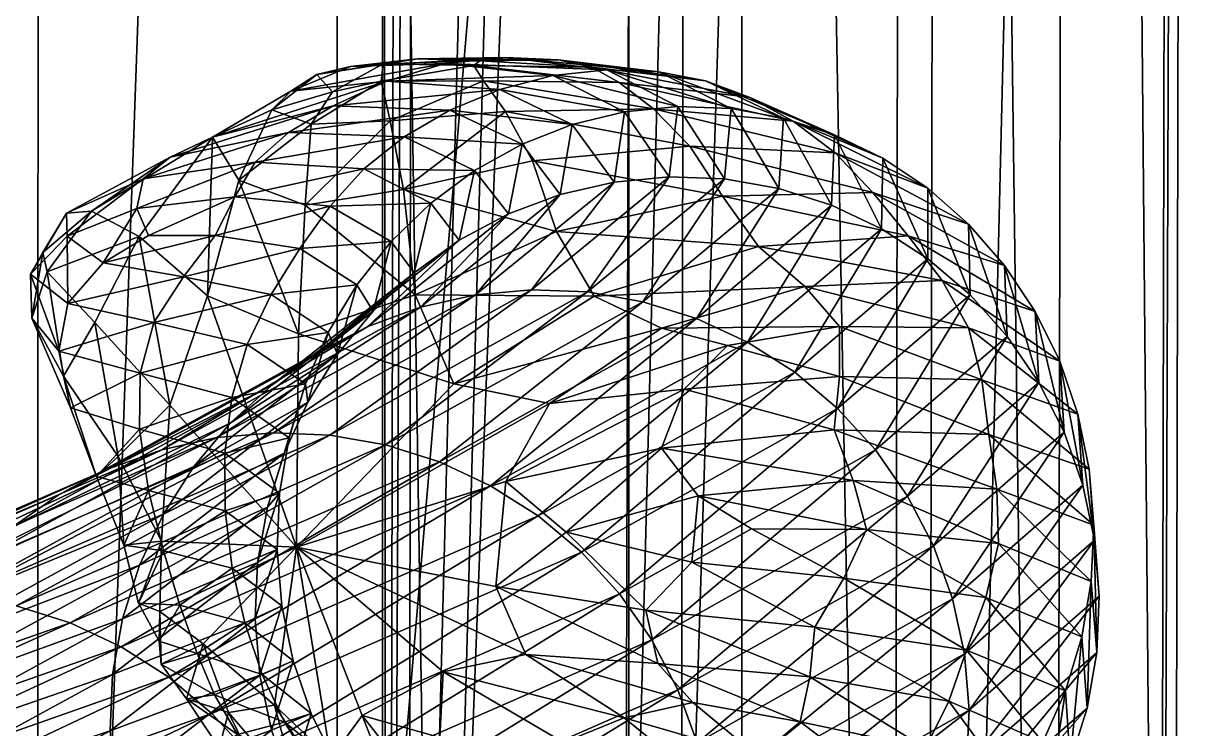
# Model space of a CAD drawing. Header units: centimetres. Extents: x -422 to 422, y -348 to 348.
# Drawn here: x 415.96 to 421.29, y -100.43 to -97.22 of the extents above; entities that cross this region are included whole.
import ezdxf

# ---------------------------------------------------------------- set-up
doc = ezdxf.new("R2010")
doc.units = ezdxf.units.CM
doc.layers.add('fabric', color=7, linetype='Continuous', true_color=0x911cb1)
doc.layers.add('Object013', color=7, linetype='Continuous', true_color=0x068706)

msp = doc.modelspace()

# ---------------------------------------------------------------- meshes
at = {"layer": 'fabric', "color": 194, "true_color": 0x551cb1}
mesh = msp.add_polyface(dxfattribs=at)
corners = [(408.2291, -114.501, 157.0599), (408.2298, -66.2774, 157.0737), (405.9646, -67.6898, 158.5276), (409.5306, -113.8461, 155.3566), (409.5315, -65.4603, 155.3601), (410.0929, -113.5158, 153.8558), (410.0935, -65.0482, 153.8505), (420.6471, -111.7029, 4.776), (420.7495, -63.7743, 4.7961), (420.0084, -62.9099, 39.0824), (419.9074, -111.0496, 39.0899), (419.023, -61.9453, 79.8065), (417.7541, -61.3258, 113.5289), (417.7058, -109.8611, 113.5755), (416.0188, -110.0528, 137.3052), (416.0289, -61.4442, 137.2616), (417.3851, -83.8524, -82.7659), (417.4339, -58.9392, -82.7425), (419.3135, -57.3987, -34.3139), (419.2291, -82.4979, -34.3326), (417.3841, -104.1785, -82.7844), (413.5133, -105.6923, -144.1804), (413.5144, -85.5624, -144.1589), (413.5277, -60.8838, -144.1324), (407.9494, -87.1236, -200.6855), (407.9506, -62.6593, -200.6627), (407.9484, -107.0741, -200.7041), (413.6773, -111.2861, 148.0463), (413.6751, -62.6935, 148.0169), (411.5391, -64.0862, 151.244), (410.1405, -113.3574, 153.0167), (410.1404, -64.8508, 153.0089), (410.1179, -113.2724, 152.6087), (410.1167, -64.7518, 152.6009), (411.541, -112.6322, 151.2583), (410.4681, -64.6346, 152.3923), (410.4696, -113.1625, 152.4008), (421.12, -111.9831, -13.1977), (421.2219, -64.144, -13.1672), (421.2855, -64.0932, -9.6127), (421.1831, -111.944, -9.6426), (417.6136, -109.5335, -14.959), (417.8259, -63.6456, -15.0251), (418.8017, -64.097, -15.3279), (417.5913, -88.8534, -15.1261), (417.7183, -58.5004, -15.1294), (418.7138, -82.0032, -16.685), (417.8376, -104.7214, -15.5031), (418.7131, -102.5438, -16.6975), (418.8112, -56.8353, -16.6676), (420.0622, -112.0307, -14.921), (420.1638, -64.2043, -14.8904), (418.6726, -111.4323, -15.3342)]
mesh.append_faces([[corners[k] for k in face] for face in [(0, 1, 2), (3, 4, 1), (5, 6, 4), (7, 8, 9), (10, 9, 11), (11, 12, 13), (14, 13, 12), (12, 15, 14), (16, 17, 18), (18, 19, 16), (20, 16, 19), (21, 22, 16), (17, 16, 22), (22, 23, 17), (24, 25, 23), (23, 22, 24), (26, 24, 22), (27, 28, 29), (14, 15, 28), (30, 31, 6), (32, 33, 31), (34, 29, 35), (36, 35, 33), (37, 38, 39), (40, 39, 8), (41, 42, 43), (41, 44, 45), (45, 42, 41), (46, 44, 47), (19, 46, 48), (46, 19, 18), (18, 49, 46), (44, 46, 49), (49, 45, 44), (50, 51, 38), (52, 43, 51)]], dxfattribs={"vtx2": -1, "color": 194})
mesh = msp.add_polyface(dxfattribs=at)
corners = [(401.0585, -69.88, 160.032), (401.0573, -117.388, 160.0057), (405.9636, -115.6329, 158.5064), (405.9646, -67.6898, 158.5276), (408.2291, -114.501, 157.0599), (408.2298, -66.2774, 157.0737), (409.5306, -113.8461, 155.3566), (409.5315, -65.4603, 155.3601), (410.0929, -113.5158, 153.8558), (420.0084, -62.9099, 39.0824), (419.9074, -111.0496, 39.0899), (420.6471, -111.7029, 4.776), (419.023, -61.9453, 79.8065), (418.9362, -110.3227, 79.8421), (417.7058, -109.8611, 113.5755), (419.2291, -82.4979, -34.3326), (419.2283, -102.98, -34.3467), (417.3841, -104.1785, -82.7844), (417.3851, -83.8524, -82.7659), (413.5133, -105.6923, -144.1804), (413.5144, -85.5624, -144.1589), (407.9484, -107.0741, -200.7041), (407.9494, -87.1236, -200.6855), (402.2099, -108.1384, -244.8377), (402.2107, -88.3265, -244.8233), (411.5391, -64.0862, 151.244), (411.541, -112.6322, 151.2583), (413.6773, -111.2861, 148.0463), (413.6751, -62.6935, 148.0169), (416.0188, -110.0528, 137.3052), (410.0935, -65.0482, 153.8505), (410.1405, -113.3574, 153.0167), (410.1404, -64.8508, 153.0089), (410.1179, -113.2724, 152.6087), (410.4681, -64.6346, 152.3923), (410.4696, -113.1625, 152.4008), (410.1167, -64.7518, 152.6009), (421.2855, -64.0932, -9.6127), (421.1831, -111.944, -9.6426), (421.12, -111.9831, -13.1977), (420.7495, -63.7743, 4.7961), (418.7131, -102.5438, -16.6975), (418.7122, -129.4959, -16.714), (419.2274, -129.8554, -34.3651), (417.8376, -104.7214, -15.5031), (417.5901, -124.484, -15.1478), (418.8017, -64.097, -15.3279), (418.6726, -111.4323, -15.3342), (417.6136, -109.5335, -14.959), (417.5913, -88.8534, -15.1261), (397.8186, -88.9617, -269.05), (417.3829, -130.8493, -82.8087), (407.947, -133.2518, -200.7285), (413.5117, -132.1055, -144.2086), (418.7138, -82.0032, -16.685), (421.2219, -64.144, -13.1672), (420.0622, -112.0307, -14.921), (420.1638, -64.2043, -14.8904)]
mesh.append_faces([[corners[k] for k in face] for face in [(0, 1, 2), (3, 2, 4), (5, 4, 6), (7, 6, 8), (9, 10, 11), (12, 13, 10), (14, 13, 12), (15, 16, 17), (18, 17, 19), (20, 19, 21), (22, 21, 23), (23, 24, 22), (25, 26, 27), (28, 27, 29), (30, 8, 31), (32, 31, 33), (34, 35, 26), (36, 33, 35), (37, 38, 39), (40, 11, 38), (41, 42, 43), (43, 16, 41), (42, 41, 44), (44, 45, 42), (46, 47, 48), (49, 48, 45), (45, 44, 49), (50, 24, 23), (19, 17, 51), (17, 16, 43), (23, 21, 52), (21, 19, 53), (44, 41, 54), (41, 16, 15), (55, 39, 56), (57, 56, 47)]], dxfattribs={"vtx2": -1, "color": 194})
at = {"layer": 'Object013', "color": 194, "true_color": 0x551cb1}
mesh = msp.add_polyface(dxfattribs=at)
corners = [(418.0107, -97.889, -25.9455), (417.8111, -98.0379, -26.0214), (417.5062, -97.8811, -19.2861), (417.69, -97.7352, -19.1767), (417.1632, -97.7153, -16.3595), (417.3661, -97.5944, -16.2043), (417.8982, -97.6145, -19.0665), (417.0105, -97.8516, -16.5362), (416.9185, -98.0098, -16.709), (417.3519, -98.0518, -19.3874), (418.1532, -97.3739, -16.0109), (417.8764, -97.4017, -16.0328), (417.4447, -97.4147, -15.3011), (417.7502, -97.3801, -15.3577), (417.6089, -97.4825, -16.0964), (416.816, -97.737, -15.3492), (417.1733, -97.5274, -15.32), (418.1258, -97.5195, -18.9632), (417.5938, -97.4024, -14.9004), (418.0074, -97.4101, -15.1959), (418.0341, -97.3894, -15.4815), (417.2912, -97.4513, -14.797), (417.3628, -97.5302, -14.6094), (417.5855, -97.4826, -14.6186), (418.0506, -97.4801, -14.9425), (417.6264, -97.6627, -14.4923), (417.2666, -97.6785, -14.4989), (417.2387, -98.0472, -14.4884), (417.6873, -97.9761, -14.4447), (418.1513, -97.6207, -14.8009), (416.9367, -97.9339, -14.7911), (417.0874, -97.6131, -14.7812)]
mesh.append_faces([[corners[k] for k in face] for face in [(0, 1, 2), (2, 3, 0), (4, 5, 6), (6, 3, 4), (7, 4, 3), (3, 2, 7), (8, 7, 2), (2, 9, 8), (9, 2, 1), (10, 11, 12), (12, 13, 10), (14, 5, 15), (15, 16, 14), (11, 14, 16), (16, 12, 11), (5, 14, 17), (17, 6, 5), (18, 19, 20), (20, 13, 18), (21, 18, 13), (13, 12, 21), (18, 21, 22), (22, 23, 18), (19, 18, 23), (24, 23, 25), (26, 25, 23), (23, 22, 26), (25, 26, 27), (27, 28, 25), (29, 25, 28), (30, 27, 26), (31, 26, 22), (22, 21, 31), (16, 31, 21), (21, 12, 16)]], dxfattribs={"vtx2": -1, "color": 194})
mesh = msp.add_polyface(dxfattribs=at)
corners = [(418.6466, -97.9418, -38.3286), (418.8973, -97.918, -38.2534), (418.2696, -98.4322, -58.6201), (418.0107, -97.889, -25.9455), (418.2267, -97.7686, -25.8624), (418.1642, -98.0868, -38.4708), (417.9409, -98.2067, -38.5353), (417.8111, -98.0379, -26.0214), (417.69, -97.7352, -19.1767), (417.8982, -97.6145, -19.0665), (418.2741, -97.845, -14.7182), (418.3836, -98.1668, -14.6416), (419.1389, -98.0054, -15.2771), (418.8259, -97.6075, -15.4644), (418.669, -97.4886, -15.596), (418.0506, -97.4801, -14.9425), (418.1513, -97.6207, -14.8009), (418.9906, -97.7786, -15.3668), (418.5439, -97.4184, -15.7878), (418.3918, -97.3844, -15.9545), (418.0341, -97.3894, -15.4815), (418.0074, -97.4101, -15.1959), (418.3661, -97.4562, -18.8673), (418.6121, -97.4308, -18.7796), (418.9358, -97.5982, -25.5835), (418.1532, -97.3739, -16.0109), (418.8489, -97.44, -18.6824), (417.8764, -97.4017, -16.0328), (417.7502, -97.3801, -15.3577), (417.6089, -97.4825, -16.0964), (418.1258, -97.5195, -18.9632), (418.4556, -97.6795, -25.7732), (418.6933, -97.6225, -25.6797), (418.4008, -97.9983, -38.4015), (417.6873, -97.9761, -14.4447), (417.5855, -97.4826, -14.6186), (417.6264, -97.6627, -14.4923)]
mesh.append_faces([[corners[k] for k in face] for face in [(0, 1, 2), (3, 4, 5), (5, 6, 3), (7, 3, 6), (4, 3, 8), (8, 9, 4), (10, 11, 12), (13, 14, 15), (15, 16, 13), (16, 10, 17), (18, 19, 20), (20, 21, 18), (14, 18, 21), (21, 15, 14), (22, 23, 24), (25, 19, 26), (26, 23, 25), (27, 25, 23), (23, 22, 27), (19, 25, 28), (28, 20, 19), (29, 27, 22), (22, 30, 29), (31, 4, 9), (9, 30, 31), (32, 31, 30), (30, 22, 32), (31, 32, 0), (0, 33, 31), (4, 31, 33), (33, 5, 4), (11, 10, 34), (35, 15, 21), (36, 16, 15), (34, 10, 16)]], dxfattribs={"vtx2": -1, "color": 194})
mesh = msp.add_polyface(dxfattribs=at)
corners = [(419.2528, -98.6715, -58.4097), (419.021, -98.5637, -58.4606), (419.6357, -98.0478, -38.027), (418.7771, -98.4868, -58.5132), (418.5252, -98.4424, -58.5667), (419.1486, -97.9277, -38.1773), (419.3961, -97.9715, -38.1013), (418.8973, -97.918, -38.2534), (419.5149, -98.4184, -15.2207), (419.3031, -98.2359, -15.2202), (418.5545, -98.4623, -14.6052), (418.8617, -98.6082, -14.643), (419.672, -98.5999, -15.2105), (419.1389, -98.0054, -15.2771), (418.9906, -97.7786, -15.3668), (418.2741, -97.845, -14.7182), (418.3836, -98.1668, -14.6416), (419.8248, -97.9888, -18.1342), (418.8259, -97.6075, -15.4644), (419.6523, -97.8093, -18.223), (419.4617, -97.6646, -18.3199), (418.669, -97.4886, -15.596), (419.2618, -97.5549, -18.4299), (418.1513, -97.6207, -14.8009), (418.5439, -97.4184, -15.7878), (419.0615, -97.4808, -18.5583), (418.3918, -97.3844, -15.9545), (418.8489, -97.44, -18.6824), (419.4182, -97.6506, -25.3896), (419.1789, -97.6074, -25.4863), (419.65, -97.7265, -25.2952), (418.9358, -97.5982, -25.5835), (418.6933, -97.6225, -25.6797), (418.6466, -97.9418, -38.3286), (418.3661, -97.4562, -18.8673), (418.6121, -97.4308, -18.7796)]
mesh.append_faces([[corners[k] for k in face] for face in [(0, 1, 2), (3, 4, 5), (5, 6, 3), (1, 3, 6), (6, 2, 1), (7, 5, 4), (8, 9, 10), (10, 11, 8), (12, 8, 11), (13, 14, 15), (9, 13, 16), (16, 10, 9), (14, 13, 17), (18, 14, 19), (19, 20, 18), (21, 18, 20), (20, 22, 21), (14, 18, 23), (24, 21, 22), (22, 25, 24), (26, 24, 25), (25, 27, 26), (28, 29, 27), (27, 25, 28), (30, 28, 25), (25, 22, 30), (29, 28, 6), (6, 5, 29), (31, 29, 5), (5, 7, 31), (32, 31, 7), (7, 33, 32), (31, 32, 34), (29, 31, 35), (35, 27, 29)]], dxfattribs={"vtx2": -1, "color": 194})
mesh = msp.add_polyface(dxfattribs=at)
corners = [(417.1632, -97.7153, -16.3595), (417.0105, -97.8516, -16.5362), (416.5, -97.9266, -15.923), (416.6236, -97.8284, -15.6926), (417.3661, -97.5944, -16.2043), (416.816, -97.737, -15.3492), (416.9185, -98.0098, -16.709), (416.8294, -98.1854, -16.8252), (416.5248, -98.1847, -16.3971), (416.4723, -98.0629, -16.1652), (417.3519, -98.0518, -19.3874), (416.6852, -98.3739, -16.8324), (417.2151, -98.2441, -19.4663), (417.0835, -98.4546, -19.5086), (416.3186, -98.3101, -16.2552), (416.1549, -98.1879, -15.8674), (416.1572, -98.4957, -16.1526), (415.9882, -98.3618, -15.7173), (416.1512, -98.0837, -15.5978), (416.0439, -98.2627, -15.5395), (416.2648, -98.0739, -15.3748), (416.483, -98.1893, -15.1225), (416.0628, -98.3516, -15.3635), (416.2804, -98.5818, -15.1725), (416.7933, -98.4604, -14.7645), (416.9367, -97.9339, -14.7911), (417.208, -98.6339, -14.4678), (417.0874, -97.6131, -14.7812), (417.1733, -97.5274, -15.32), (417.2666, -97.6785, -14.4989)]
mesh.append_faces([[corners[k] for k in face] for face in [(0, 1, 2), (2, 3, 0), (4, 0, 3), (3, 5, 4), (6, 7, 8), (8, 9, 6), (1, 6, 9), (9, 2, 1), (7, 6, 10), (11, 7, 12), (12, 13, 11), (7, 11, 14), (14, 8, 7), (15, 14, 16), (16, 17, 15), (18, 15, 17), (17, 19, 18), (15, 18, 2), (2, 9, 15), (14, 15, 9), (9, 8, 14), (20, 21, 5), (5, 3, 20), (18, 20, 3), (3, 2, 18), (20, 18, 19), (19, 22, 20), (21, 20, 22), (22, 23, 21), (24, 25, 5), (5, 21, 24), (25, 24, 26), (27, 28, 5), (5, 25, 27), (29, 27, 25)]], dxfattribs={"vtx2": -1, "color": 194})
mesh = msp.add_polyface(dxfattribs=at)
corners = [(420.0755, -98.2918, -37.8879), (420.2673, -98.4562, -37.8257), (419.6638, -98.9736, -58.3166), (419.6357, -98.0478, -38.027), (419.8634, -98.1552, -37.9554), (419.2528, -98.6715, -58.4097), (419.4685, -98.8087, -58.3614), (420.4246, -98.3219, -24.9709), (420.5638, -98.5312, -24.91), (420.5804, -98.8545, -37.721), (420.4366, -98.645, -37.7698), (419.9852, -98.1875, -18.0606), (420.1396, -98.39, -18.0093), (420.6758, -98.7579, -24.8596), (420.2606, -98.6053, -17.9642), (419.5149, -98.4184, -15.2207), (419.672, -98.5999, -15.2105), (419.3031, -98.2359, -15.2202), (419.1389, -98.0054, -15.2771), (419.8248, -97.9888, -18.1342), (419.6523, -97.8093, -18.223), (418.9906, -97.7786, -15.3668), (420.2608, -98.1335, -25.041), (420.0752, -97.9695, -25.1192), (419.8703, -97.8333, -25.2045), (419.65, -97.7265, -25.2952), (419.2618, -97.5549, -18.4299), (419.4617, -97.6646, -18.3199), (419.4182, -97.6506, -25.3896), (419.3961, -97.9715, -38.1013)]
mesh.append_faces([[corners[k] for k in face] for face in [(0, 1, 2), (3, 4, 5), (6, 5, 4), (4, 0, 6), (7, 8, 9), (9, 10, 7), (8, 7, 11), (11, 12, 8), (13, 8, 12), (12, 14, 13), (15, 16, 14), (14, 12, 15), (17, 15, 12), (12, 11, 17), (18, 17, 11), (11, 19, 18), (19, 20, 21), (22, 23, 20), (20, 19, 22), (7, 22, 19), (19, 11, 7), (22, 7, 10), (10, 1, 22), (23, 22, 1), (1, 0, 23), (24, 23, 0), (0, 4, 24), (25, 24, 4), (4, 3, 25), (24, 25, 26), (26, 27, 24), (23, 24, 27), (27, 20, 23), (28, 25, 3), (3, 29, 28)]], dxfattribs={"vtx2": -1, "color": 194})
mesh = msp.add_polyface(dxfattribs=at)
corners = [(417.2962, -98.7187, -58.8153), (417.0862, -98.8667, -58.8553), (417.7345, -98.3552, -38.5939), (417.9409, -98.2067, -38.5353), (417.5234, -98.5993, -58.7711), (418.1642, -98.0868, -38.4708), (417.5483, -98.5294, -38.6458), (418.5252, -98.4424, -58.5667), (418.7771, -98.4868, -58.5132), (417.6047, -99.1395, -84.3936), (418.2696, -98.4322, -58.6201), (417.3511, -99.0946, -84.4245), (418.0145, -98.4554, -58.6726), (417.0939, -99.0837, -84.4551), (418.6466, -97.9418, -38.3286), (418.8973, -97.918, -38.2534), (417.7643, -98.5113, -58.7232), (418.4008, -97.9983, -38.4015), (417.8111, -98.0379, -26.0214), (417.3519, -98.0518, -19.3874), (417.2151, -98.2441, -19.4663), (416.8294, -98.1854, -16.8252), (417.631, -98.2125, -26.0889), (417.4738, -98.41, -26.1467), (417.3859, -98.7267, -38.69), (417.3429, -98.6277, -26.1935), (416.9743, -98.6817, -19.5308), (417.0835, -98.4546, -19.5086), (417.208, -98.6339, -14.4678), (417.2387, -98.0472, -14.4884), (416.9367, -97.9339, -14.7911), (417.739, -98.4561, -14.3993), (417.6873, -97.9761, -14.4447), (417.9158, -98.8614, -14.371), (418.5545, -98.4623, -14.6052), (418.3836, -98.1668, -14.6416), (418.8617, -98.6082, -14.643)]
mesh.append_faces([[corners[k] for k in face] for face in [(0, 1, 2), (2, 3, 0), (4, 0, 3), (3, 5, 4), (6, 2, 1), (7, 8, 9), (10, 7, 11), (12, 10, 13), (10, 12, 14), (7, 10, 15), (16, 4, 5), (5, 17, 16), (12, 16, 17), (17, 14, 12), (3, 2, 18), (19, 20, 21), (22, 23, 20), (20, 19, 22), (18, 22, 19), (22, 18, 2), (2, 6, 22), (23, 22, 6), (6, 24, 23), (25, 23, 24), (26, 27, 25), (23, 25, 27), (27, 20, 23), (28, 29, 30), (31, 32, 29), (29, 28, 31), (33, 31, 28), (31, 33, 34), (34, 35, 31), (32, 31, 35), (36, 34, 33)]], dxfattribs={"vtx2": -1, "color": 194})
mesh = msp.add_polyface(dxfattribs=at)
corners = [(417.2962, -98.7187, -58.8153), (417.5234, -98.5993, -58.7711), (416.3428, -99.2492, -84.5392), (417.0862, -98.8667, -58.8553), (416.1142, -99.3681, -84.5631), (416.8966, -99.0406, -58.8903), (416.7313, -99.2374, -58.9197), (417.3859, -98.7267, -38.69), (416.8369, -99.1063, -84.4847), (416.5852, -99.1618, -84.5129), (417.7643, -98.5113, -58.7232), (416.5498, -98.581, -16.7979), (416.6852, -98.3739, -16.8324), (417.0835, -98.4546, -19.5086), (416.9743, -98.6817, -19.5308), (416.1572, -98.4957, -16.1526), (416.3186, -98.3101, -16.2552), (416.4875, -98.8126, -16.7894), (416.4842, -99.068, -16.779), (416.169, -98.971, -16.0526), (416.1164, -98.7122, -16.1019), (416.9049, -98.9237, -19.5493), (416.8724, -99.1774, -19.5566), (417.1656, -99.1067, -26.2522), (417.2396, -98.8613, -26.2288), (415.994, -98.5615, -15.6163), (416.1384, -98.8256, -15.4998), (416.0628, -98.3516, -15.3635), (416.2804, -98.5818, -15.1725), (416.0439, -98.2627, -15.5395), (415.9882, -98.3618, -15.7173), (416.3869, -99.1928, -15.3035), (416.6218, -98.9582, -14.8768), (416.2884, -99.2828, -15.9542), (416.7933, -98.4604, -14.7645), (416.483, -98.1893, -15.1225), (417.1992, -99.6048, -14.4386), (417.208, -98.6339, -14.4678)]
mesh.append_faces([[corners[k] for k in face] for face in [(0, 1, 2), (3, 0, 4), (5, 6, 7), (8, 9, 10), (9, 2, 1), (11, 12, 13), (13, 14, 11), (12, 11, 15), (15, 16, 12), (17, 18, 19), (19, 20, 17), (11, 17, 20), (20, 15, 11), (17, 11, 14), (14, 21, 17), (18, 17, 21), (21, 22, 18), (22, 21, 23), (21, 14, 24), (25, 20, 19), (19, 26, 25), (27, 25, 26), (26, 28, 27), (25, 27, 29), (29, 30, 25), (20, 25, 30), (30, 15, 20), (31, 32, 28), (28, 26, 31), (33, 31, 26), (26, 19, 33), (32, 34, 35), (35, 28, 32), (34, 32, 36), (36, 37, 34)]], dxfattribs={"vtx2": -1, "color": 194})
mesh = msp.add_polyface(dxfattribs=at)
corners = [(419.9825, -99.3726, -58.2403), (420.1003, -99.5999, -58.21), (418.9366, -100.2556, -84.2089), (419.836, -99.1626, -58.276), (418.8179, -100.028, -84.2286), (418.6706, -99.8177, -84.2512), (419.6638, -98.9736, -58.3166), (419.4685, -98.8087, -58.3614), (420.0755, -98.2918, -37.8879), (420.2673, -98.4562, -37.8257), (418.4973, -99.6282, -84.2763), (418.3006, -99.4629, -84.3036), (419.2528, -98.6715, -58.4097), (419.021, -98.5637, -58.4606), (418.0835, -99.3253, -84.3326), (419.6916, -99.7472, -15.0878), (419.7953, -99.5245, -15.1184), (419.271, -99.5217, -14.6895), (418.9995, -99.6743, -14.5309), (419.56, -99.9706, -15.0723), (420.3387, -99.8345, -17.8756), (419.6488, -99.0706, -15.0448), (419.7355, -99.301, -15.074), (420.3892, -99.3407, -17.8633), (418.8612, -99.1536, -14.4734), (419.0284, -99.3715, -14.5204), (419.6722, -98.8271, -15.1211), (419.672, -98.5999, -15.2105), (419.162, -98.6864, -14.7758), (418.9653, -98.8853, -14.5712), (420.3523, -99.0913, -17.8679), (420.3205, -98.8426, -17.9093), (418.8617, -98.6082, -14.643), (418.3522, -98.9506, -14.3747), (418.1521, -99.3068, -14.3022), (418.4271, -99.5377, -14.3117), (418.7905, -99.8924, -14.4989)]
mesh.append_faces([[corners[k] for k in face] for face in [(0, 1, 2), (3, 0, 4), (4, 5, 3), (6, 7, 8), (3, 6, 9), (6, 3, 5), (5, 10, 6), (7, 6, 10), (10, 11, 7), (12, 7, 11), (13, 12, 14), (15, 16, 17), (17, 18, 15), (19, 15, 18), (16, 15, 20), (21, 22, 23), (22, 21, 24), (24, 25, 22), (16, 22, 25), (25, 17, 16), (26, 27, 28), (28, 29, 26), (21, 26, 29), (29, 24, 21), (26, 21, 30), (27, 26, 31), (32, 28, 27), (33, 29, 28), (28, 32, 33), (34, 24, 29), (35, 25, 24), (36, 18, 35), (25, 35, 18), (18, 17, 25)]], dxfattribs={"vtx2": -1, "color": 194})
mesh = msp.add_polyface(dxfattribs=at)
corners = [(417.3859, -98.7267, -38.69), (417.5483, -98.5294, -38.6458), (416.8966, -99.0406, -58.8903), (417.0862, -98.8667, -58.8553), (417.2505, -98.944, -38.7254), (416.7313, -99.2374, -58.9197), (418.3006, -99.4629, -84.3036), (418.4973, -99.6282, -84.2763), (416.8142, -100.3631, -113.4678), (417.8502, -99.2169, -84.3628), (418.0835, -99.3253, -84.3326), (416.4008, -100.0593, -113.4896), (416.6176, -100.1974, -113.4787), (419.2528, -98.6715, -58.4097), (419.021, -98.5637, -58.4606), (418.7771, -98.4868, -58.5132), (417.6047, -99.1395, -84.3936), (417.3511, -99.0946, -84.4245), (418.5252, -98.4424, -58.5667), (416.1676, -99.9505, -113.5003), (417.0939, -99.0837, -84.4551), (418.2696, -98.4322, -58.6201), (416.8369, -99.1063, -84.4847), (418.0145, -98.4554, -58.6726), (417.7643, -98.5113, -58.7232), (417.5234, -98.5993, -58.7711), (416.5852, -99.1618, -84.5129), (417.3429, -98.6277, -26.1935), (417.2396, -98.8613, -26.2288), (417.1436, -99.1774, -38.7518), (416.9743, -98.6817, -19.5308), (417.1656, -99.1067, -26.2522), (416.9049, -98.9237, -19.5493), (417.067, -99.4226, -38.7688), (417.1223, -99.3598, -26.2631), (417.208, -98.6339, -14.4678), (417.1992, -99.6048, -14.4386), (417.9158, -98.8614, -14.371), (418.3522, -98.9506, -14.3747), (418.8617, -98.6082, -14.643), (418.1521, -99.3068, -14.3022), (418.9653, -98.8853, -14.5712), (418.8612, -99.1536, -14.4734), (418.4271, -99.5377, -14.3117), (418.1071, -99.7841, -14.3196), (418.7905, -99.8924, -14.4989), (418.244, -100.0947, -14.4158)]
mesh.append_faces([[corners[k] for k in face] for face in [(0, 1, 2), (3, 2, 1), (4, 0, 5), (6, 7, 8), (9, 10, 11), (10, 6, 12), (6, 10, 13), (10, 9, 14), (15, 14, 9), (9, 16, 15), (16, 17, 18), (16, 9, 19), (17, 20, 21), (20, 22, 23), (24, 23, 22), (25, 24, 26), (0, 4, 27), (28, 27, 4), (4, 29, 28), (27, 28, 30), (28, 31, 32), (31, 28, 29), (29, 33, 31), (34, 31, 33), (35, 36, 37), (37, 38, 39), (38, 37, 36), (36, 40, 38), (41, 38, 40), (42, 40, 43), (44, 43, 40), (40, 36, 44), (43, 44, 45), (46, 44, 36)]], dxfattribs={"vtx2": -1, "color": 194})
mesh = msp.add_polyface(dxfattribs=at)
corners = [(420.1869, -99.841, -58.186), (420.1003, -99.5999, -58.21), (420.6964, -99.0816, -37.6803), (420.7812, -99.3226, -37.6485), (420.2412, -100.0918, -58.1683), (420.8347, -99.5731, -37.626), (419.9825, -99.3726, -58.2403), (419.836, -99.1626, -58.276), (420.4366, -98.645, -37.7698), (420.5804, -98.8545, -37.721), (420.2673, -98.4562, -37.8257), (420.3387, -99.8345, -17.8756), (420.3961, -99.589, -17.8733), (419.7953, -99.5245, -15.1184), (420.7762, -100.0146, -24.7878), (420.8195, -99.7615, -24.7769), (420.8305, -99.505, -24.779), (420.8448, -100.0854, -37.61), (420.8561, -99.8289, -37.6131), (420.8097, -99.2493, -24.7937), (420.3523, -99.0913, -17.8679), (420.3892, -99.3407, -17.8633), (419.7355, -99.301, -15.074), (419.6488, -99.0706, -15.0448), (420.3205, -98.8426, -17.9093), (419.6722, -98.8271, -15.1211), (420.2606, -98.6053, -17.9642), (419.672, -98.5999, -15.2105), (420.758, -98.9988, -24.8207), (420.6758, -98.7579, -24.8596), (420.5638, -98.5312, -24.91)]
mesh.append_faces([[corners[k] for k in face] for face in [(0, 1, 2), (2, 3, 0), (4, 0, 3), (3, 5, 4), (6, 7, 8), (8, 9, 6), (1, 6, 9), (9, 2, 1), (10, 8, 7), (11, 12, 13), (14, 15, 12), (12, 11, 14), (16, 15, 17), (17, 18, 16), (19, 16, 18), (18, 5, 19), (16, 19, 20), (20, 21, 16), (15, 16, 21), (21, 12, 15), (22, 13, 12), (12, 21, 22), (21, 20, 23), (20, 24, 25), (24, 26, 27), (28, 29, 26), (26, 24, 28), (19, 28, 24), (24, 20, 19), (28, 19, 5), (5, 3, 28), (29, 28, 3), (3, 2, 29), (30, 29, 2), (2, 9, 30)]], dxfattribs={"vtx2": -1, "color": 194})
mesh = msp.add_polyface(dxfattribs=at)
corners = [(416.3428, -99.2492, -84.5392), (416.1142, -99.3681, -84.5631), (417.2962, -98.7187, -58.8153), (416.8966, -99.0406, -58.8903), (417.0862, -98.8667, -58.8553), (415.9027, -99.5156, -84.5843), (416.5934, -99.4544, -58.9429), (416.4848, -99.6876, -58.9596), (417.1436, -99.1774, -38.7518), (417.2505, -98.944, -38.7254), (416.7313, -99.2374, -58.9197), (416.4068, -99.9326, -58.9697), (416.3612, -100.1855, -58.9727), (417.0222, -99.6756, -38.7759), (417.067, -99.4226, -38.7688), (417.011, -99.9322, -38.7729), (416.4008, -100.0593, -113.4896), (416.1676, -99.9505, -113.5003), (417.8502, -99.2169, -84.3628), (416.6176, -100.1974, -113.4787), (418.0835, -99.3253, -84.3326), (417.3511, -99.0946, -84.4245), (417.6047, -99.1395, -84.3936), (415.9223, -99.8725, -113.5107), (417.0939, -99.0837, -84.4551), (415.669, -99.827, -113.5206), (417.1656, -99.1067, -26.2522), (417.1223, -99.3598, -26.2631), (416.8724, -99.1774, -19.5566), (417.1112, -99.6164, -26.261), (417.1319, -99.8721, -26.2463), (416.9068, -99.7004, -19.5295), (416.8748, -99.4396, -19.5456), (416.5257, -99.3467, -16.7391), (416.4842, -99.068, -16.779), (416.5934, -99.6228, -16.7224), (416.6683, -99.8703, -16.7813), (416.9633, -99.95, -19.5218), (416.7469, -100.0891, -16.8047), (417.1838, -100.1226, -26.2193), (416.5761, -99.8992, -15.4962), (416.7744, -100.0454, -15.1814), (417.1992, -99.6048, -14.4386), (416.5846, -99.5787, -15.2335), (416.6218, -98.9582, -14.8768)]
mesh.append_faces([[corners[k] for k in face] for face in [(0, 1, 2), (3, 4, 5), (6, 7, 8), (8, 9, 6), (10, 6, 9), (11, 12, 13), (13, 14, 11), (7, 11, 14), (14, 8, 7), (15, 13, 12), (16, 17, 18), (19, 16, 20), (21, 22, 23), (24, 21, 25), (26, 27, 28), (14, 13, 27), (29, 27, 13), (13, 15, 29), (30, 29, 15), (29, 30, 31), (31, 32, 29), (27, 29, 32), (32, 28, 27), (33, 34, 28), (28, 32, 33), (35, 33, 32), (32, 31, 35), (36, 35, 31), (31, 37, 36), (38, 36, 37), (30, 39, 37), (37, 31, 30), (40, 41, 42), (42, 43, 40), (43, 42, 44)]], dxfattribs={"vtx2": -1, "color": 194})
mesh = msp.add_polyface(dxfattribs=at)
corners = [(414.4328, -100.098, -113.5563), (414.2215, -100.2451, -113.5599), (415.9027, -99.5156, -84.5843), (416.1142, -99.3681, -84.5631), (414.6613, -99.9796, -113.5514), (416.3428, -99.2492, -84.5392), (417.0862, -98.8667, -58.8553), (415.7121, -99.689, -84.6024), (416.8966, -99.0406, -58.8903), (416.7313, -99.2374, -58.9197), (415.5457, -99.8855, -84.617), (416.5934, -99.4544, -58.9429), (415.4069, -100.1022, -84.6279), (416.4848, -99.6876, -58.9596), (415.9223, -99.8725, -113.5107), (415.669, -99.827, -113.5206), (417.3511, -99.0946, -84.4245), (416.1676, -99.9505, -113.5003), (417.6047, -99.1395, -84.3936), (415.4118, -99.8157, -113.5297), (415.1551, -99.8377, -113.538), (416.8369, -99.1063, -84.4847), (417.0939, -99.0837, -84.4551), (414.9035, -99.8926, -113.5453), (416.5852, -99.1618, -84.5129), (416.5257, -99.3467, -16.7391), (416.5934, -99.6228, -16.7224), (416.4124, -99.5966, -15.924), (416.2884, -99.2828, -15.9542), (416.4842, -99.068, -16.779), (416.169, -98.971, -16.0526), (416.5739, -100.0337, -16.2894), (416.4792, -99.8609, -16.079), (416.6683, -99.8703, -16.7813), (416.5761, -99.8992, -15.4962), (416.5846, -99.5787, -15.2335), (416.3869, -99.1928, -15.3035), (416.6218, -98.9582, -14.8768)]
mesh.append_faces([[corners[k] for k in face] for face in [(0, 1, 2), (2, 3, 0), (4, 0, 3), (3, 5, 4), (3, 2, 6), (2, 7, 8), (9, 8, 7), (7, 10, 9), (7, 2, 1), (11, 9, 10), (10, 12, 11), (13, 11, 12), (14, 15, 16), (17, 14, 18), (19, 20, 21), (21, 22, 19), (15, 19, 22), (23, 4, 5), (5, 24, 23), (20, 23, 24), (24, 21, 20), (25, 26, 27), (27, 28, 25), (29, 25, 28), (28, 30, 29), (31, 32, 33), (26, 33, 32), (32, 27, 26), (34, 32, 31), (32, 34, 35), (35, 27, 32), (36, 28, 27), (27, 35, 36), (37, 36, 35)]], dxfattribs={"vtx2": -1, "color": 194})
mesh = msp.add_polyface(dxfattribs=at)
corners = [(420.2515, -100.6041, -58.1533), (420.206, -100.8569, -58.1564), (419.0429, -101.5129, -84.1648), (419.0887, -101.2601, -84.1657), (419.1003, -101.0036, -84.1708), (420.263, -100.3475, -58.1573), (419.0784, -100.7477, -84.1798), (420.2412, -100.0918, -58.1683), (420.1869, -99.841, -58.186), (419.0235, -100.4969, -84.1926), (420.1003, -99.5999, -58.21), (418.9366, -100.2556, -84.2089), (418.8179, -100.028, -84.2286), (419.9825, -99.3726, -58.2403), (418.6114, -101.0491, -15.6621), (418.8479, -100.9942, -15.6099), (418.4328, -100.8503, -15.1573), (418.9718, -100.8646, -15.4621), (419.354, -101.151, -18.3426), (419.0883, -100.705, -15.3202), (419.5424, -101.0281, -18.2343), (419.717, -100.8763, -18.1336), (418.415, -100.4957, -14.7177), (418.361, -100.6949, -14.8972), (419.3032, -100.5605, -15.2858), (419.4936, -100.4009, -15.2646), (419.0041, -100.3137, -14.8291), (418.6914, -100.3826, -14.7035), (419.9021, -100.709, -18.0669), (420.0643, -100.5208, -18.0117), (419.5367, -100.1964, -15.1624), (419.56, -99.9706, -15.0723), (420.1706, -100.3063, -17.9456), (418.7905, -99.8924, -14.4989), (418.8452, -100.1354, -14.6135), (418.9995, -99.6743, -14.5309), (419.6916, -99.7472, -15.0878), (420.2518, -100.0745, -17.8923), (418.244, -100.0947, -14.4158), (418.1071, -99.7841, -14.3196)]
mesh.append_faces([[corners[k] for k in face] for face in [(0, 1, 2), (3, 4, 5), (4, 6, 7), (8, 7, 6), (6, 9, 8), (10, 8, 9), (9, 11, 10), (11, 12, 13), (14, 15, 16), (17, 15, 18), (19, 17, 20), (20, 21, 19), (17, 19, 22), (22, 23, 17), (15, 17, 23), (23, 16, 15), (24, 25, 26), (26, 27, 24), (19, 24, 27), (27, 22, 19), (24, 19, 21), (21, 28, 24), (25, 24, 28), (28, 29, 25), (30, 25, 29), (31, 30, 32), (30, 31, 33), (33, 34, 30), (25, 30, 34), (34, 26, 25), (35, 33, 31), (36, 31, 37), (38, 27, 26), (26, 34, 38), (34, 33, 39)]], dxfattribs={"vtx2": -1, "color": 194})
mesh = msp.add_polyface(dxfattribs=at)
corners = [(416.8142, -100.3631, -113.4678), (416.6176, -100.1974, -113.4787), (418.3006, -99.4629, -84.3036), (416.9874, -100.553, -113.4571), (418.4973, -99.6282, -84.2763), (417.1838, -100.1226, -26.2193), (417.266, -100.3634, -26.1804), (417.0429, -100.1852, -19.4951), (417.1319, -99.8721, -26.2463), (417.0323, -100.1879, -38.76), (417.086, -100.4386, -38.7375), (417.1709, -100.6795, -38.7057), (417.3779, -100.5902, -26.13), (417.2866, -100.9065, -38.665), (417.5171, -100.7995, -26.0691), (417.4306, -101.1162, -38.6162), (417.2719, -100.6047, -19.3361), (417.1442, -100.4027, -19.4218), (416.9311, -100.4596, -16.5444), (417.0901, -100.6507, -16.5255), (417.2621, -100.8142, -16.4991), (417.0296, -100.6886, -16.0003), (417.4312, -100.7936, -19.272), (417.6095, -100.9572, -19.199), (417.6808, -100.9879, -25.999), (417.4065, -100.9122, -16.3392), (417.5704, -100.9874, -16.1701), (417.2065, -100.7286, -15.465), (417.0548, -100.6965, -15.7018), (417.4483, -100.8704, -15.4574), (417.868, -100.1739, -14.4656), (417.1992, -99.6048, -14.4386), (417.4989, -100.3718, -14.7012), (417.3559, -100.569, -14.9765), (417.7102, -100.9874, -15.586), (417.7057, -100.9003, -15.2956), (417.0985, -100.3247, -14.9632)]
mesh.append_faces([[corners[k] for k in face] for face in [(0, 1, 2), (3, 0, 4), (5, 6, 7), (5, 8, 9), (9, 10, 5), (6, 5, 10), (10, 11, 6), (12, 6, 11), (11, 13, 12), (14, 12, 13), (13, 15, 14), (12, 14, 16), (16, 17, 12), (6, 12, 17), (17, 7, 6), (17, 16, 18), (19, 20, 21), (16, 22, 19), (20, 19, 22), (22, 23, 20), (22, 16, 14), (24, 14, 15), (25, 20, 23), (25, 26, 27), (27, 28, 25), (20, 25, 28), (28, 21, 20), (29, 27, 26), (30, 31, 32), (33, 29, 34), (32, 33, 35), (33, 32, 31), (31, 36, 33), (29, 33, 36), (36, 27, 29)]], dxfattribs={"vtx2": -1, "color": 194})
mesh = msp.add_polyface(dxfattribs=at)
corners = [(416.3497, -100.4421, -58.9687), (416.3716, -100.6979, -58.9577), (417.0323, -100.1879, -38.76), (417.011, -99.9322, -38.7729), (416.3612, -100.1855, -58.9727), (416.4259, -100.9486, -58.94), (416.5125, -101.1897, -58.916), (417.1709, -100.6795, -38.7057), (417.086, -100.4386, -38.7375), (416.6303, -101.4171, -58.8858), (417.2866, -100.9065, -38.665), (417.1319, -99.8721, -26.2463), (416.6683, -99.8703, -16.7813), (416.7469, -100.0891, -16.8047), (416.5739, -100.0337, -16.2894), (416.9633, -99.95, -19.5218), (417.0429, -100.1852, -19.4951), (417.1838, -100.1226, -26.2193), (416.8257, -100.2789, -16.6816), (417.1442, -100.4027, -19.4218), (416.9311, -100.4596, -16.5444), (416.6975, -100.2959, -15.7931), (416.5827, -100.138, -16.0071), (417.0296, -100.6886, -16.0003), (416.8464, -100.5192, -15.8367), (417.0901, -100.6507, -16.5255), (417.2719, -100.6047, -19.3361), (416.5761, -99.8992, -15.4962), (416.7744, -100.0454, -15.1814), (416.889, -100.3594, -15.2829), (417.0548, -100.6965, -15.7018), (417.2065, -100.7286, -15.465), (417.0985, -100.3247, -14.9632), (417.1992, -99.6048, -14.4386)]
mesh.append_faces([[corners[k] for k in face] for face in [(0, 1, 2), (2, 3, 0), (4, 0, 3), (5, 6, 7), (7, 8, 5), (1, 5, 8), (8, 2, 1), (6, 9, 10), (10, 7, 6), (3, 2, 11), (12, 13, 14), (15, 16, 13), (16, 15, 17), (18, 13, 16), (16, 19, 18), (20, 18, 19), (18, 20, 21), (21, 22, 18), (13, 18, 22), (22, 14, 13), (23, 24, 25), (20, 25, 24), (24, 21, 20), (25, 20, 26), (14, 22, 27), (28, 27, 22), (22, 21, 28), (29, 30, 31), (31, 32, 29), (28, 29, 32), (32, 33, 28), (29, 28, 21), (21, 24, 29), (30, 29, 24), (24, 23, 30)]], dxfattribs={"vtx2": -1, "color": 194})
mesh = msp.add_polyface(dxfattribs=at)
corners = [(417.3401, -101.2329, -113.4279), (417.2531, -100.9914, -113.4369), (418.9366, -100.2556, -84.2089), (419.0235, -100.4969, -84.1926), (419.0784, -100.7477, -84.1798), (417.3949, -101.4838, -113.4197), (417.1346, -100.7635, -113.4467), (416.9874, -100.553, -113.4571), (418.6706, -99.8177, -84.2512), (418.8179, -100.028, -84.2286), (418.4973, -99.6282, -84.2763), (417.6808, -100.9879, -25.999), (417.8664, -101.1519, -25.9208), (417.6095, -100.9572, -19.199), (417.4312, -100.7936, -19.272), (417.5171, -100.7995, -26.0691), (417.795, -101.0837, -19.0866), (417.4065, -100.9122, -16.3392), (417.5704, -100.9874, -16.1701), (417.7102, -100.9874, -15.586), (417.4483, -100.8704, -15.4574), (417.8013, -101.0821, -16.1159), (418.1921, -101.1266, -15.8928), (418.3601, -101.0772, -15.722), (417.8352, -100.8017, -15.0713), (417.7057, -100.9003, -15.2956), (418.0311, -101.1455, -16.0617), (418.4328, -100.8503, -15.1573), (418.1237, -100.8204, -15.0426), (418.6114, -101.0491, -15.6621), (418.1071, -99.7841, -14.3196), (418.244, -100.0947, -14.4158), (418.8452, -100.1354, -14.6135), (417.1992, -99.6048, -14.4386), (417.868, -100.1739, -14.4656), (418.6914, -100.3826, -14.7035), (418.415, -100.4957, -14.7177), (417.852, -100.4722, -14.6591), (418.361, -100.6949, -14.8972), (417.4989, -100.3718, -14.7012), (417.3559, -100.569, -14.9765)]
mesh.append_faces([[corners[k] for k in face] for face in [(0, 1, 2), (2, 3, 0), (3, 4, 5), (6, 7, 8), (8, 9, 6), (1, 6, 9), (9, 2, 1), (10, 8, 7), (11, 12, 13), (13, 14, 11), (15, 11, 14), (13, 16, 17), (18, 17, 16), (19, 20, 21), (18, 21, 20), (22, 23, 24), (24, 25, 22), (26, 22, 25), (25, 19, 26), (27, 28, 29), (23, 29, 28), (28, 24, 23), (30, 31, 32), (33, 34, 31), (35, 31, 34), (34, 36, 35), (37, 38, 36), (36, 34, 37), (39, 37, 34), (37, 39, 24), (24, 28, 37), (38, 37, 28), (28, 27, 38), (19, 25, 40), (25, 24, 39)]], dxfattribs={"vtx2": -1, "color": 194})
mesh = msp.add_polyface(dxfattribs=at)
corners = [(420.0193, -101.3352, -58.1831), (420.128, -101.102, -58.1664), (420.7235, -100.5837, -37.6341), (420.6166, -100.817, -37.6605), (420.206, -100.8569, -58.1564), (420.2515, -100.6041, -58.1533), (420.8448, -100.0854, -37.61), (420.8, -100.3384, -37.6172), (420.263, -100.3475, -58.1573), (419.0887, -101.2601, -84.1657), (420.2412, -100.0918, -58.1683), (419.1003, -101.0036, -84.1708), (420.8347, -99.5731, -37.626), (420.8561, -99.8289, -37.6131), (420.3106, -100.9088, -24.9511), (420.4677, -100.7113, -24.8934), (420.0643, -100.5208, -18.0117), (419.9021, -100.709, -18.0669), (420.1306, -101.0834, -25.0186), (419.717, -100.8763, -18.1336), (420.3187, -101.2316, -37.7401), (420.4812, -101.0345, -37.696), (420.5988, -100.4936, -24.8465), (420.7021, -100.26, -24.8112), (420.2518, -100.0745, -17.8923), (420.1706, -100.3063, -17.9456), (419.5367, -100.1964, -15.1624), (419.56, -99.9706, -15.0723), (420.3387, -99.8345, -17.8756), (419.6916, -99.7472, -15.0878), (420.7762, -100.0146, -24.7878), (420.8195, -99.7615, -24.7769)]
mesh.append_faces([[corners[k] for k in face] for face in [(0, 1, 2), (2, 3, 0), (4, 5, 6), (6, 7, 4), (1, 4, 7), (7, 2, 1), (8, 5, 9), (10, 8, 11), (8, 10, 12), (12, 13, 8), (5, 8, 13), (13, 6, 5), (14, 15, 16), (16, 17, 14), (18, 14, 17), (17, 19, 18), (15, 14, 20), (20, 21, 15), (22, 15, 21), (21, 3, 22), (23, 22, 3), (3, 2, 23), (22, 23, 24), (24, 25, 22), (15, 22, 25), (25, 16, 15), (16, 25, 26), (25, 24, 27), (24, 28, 29), (23, 30, 28), (28, 24, 23), (30, 23, 2), (2, 7, 30), (31, 30, 7), (7, 6, 31)]], dxfattribs={"vtx2": -1, "color": 194})
mesh = msp.add_polyface(dxfattribs=at)
corners = [(415.5457, -99.8855, -84.617), (415.7121, -99.689, -84.6024), (414.031, -100.418, -113.5621), (414.2215, -100.2451, -113.5599), (415.2975, -100.3351, -84.6349), (415.4069, -100.1022, -84.6279), (413.726, -100.8306, -113.5623), (413.8647, -100.6142, -113.563), (416.4848, -99.6876, -58.9596), (416.4068, -99.9326, -58.9697), (415.2191, -100.58, -84.6379), (416.3612, -100.1855, -58.9727), (415.1733, -100.8328, -84.637), (413.5383, -101.308, -113.5568), (413.6167, -101.0632, -113.5602), (415.1617, -101.0892, -84.6319), (413.4925, -101.5607, -113.5521), (416.3497, -100.4421, -58.9687), (416.3716, -100.6979, -58.9577), (415.1837, -101.3451, -84.6229), (416.4259, -100.9486, -58.94), (415.2384, -101.596, -84.6101), (416.5125, -101.1897, -58.916), (417.1346, -100.7635, -113.4467), (417.2531, -100.9914, -113.4369), (415.0987, -101.7499, -143.6542), (414.9806, -101.5219, -143.6555), (416.9874, -100.553, -113.4571), (414.834, -101.3111, -143.6553), (416.8142, -100.3631, -113.4678), (414.6614, -101.1209, -143.6536), (416.6176, -100.1974, -113.4787), (414.4659, -100.9548, -143.6505), (416.4008, -100.0593, -113.4896), (414.2498, -100.8163, -143.6459), (416.1676, -99.9505, -113.5003), (414.0175, -100.7071, -143.64), (415.9223, -99.8725, -113.5107), (415.669, -99.827, -113.5206), (413.7732, -100.6287, -143.6329), (415.4118, -99.8157, -113.5297), (413.5209, -100.5827, -143.6247), (415.1551, -99.8377, -113.538), (413.2648, -100.5709, -143.6155)]
mesh.append_faces([[corners[k] for k in face] for face in [(0, 1, 2), (3, 2, 1), (4, 5, 6), (5, 0, 7), (5, 4, 8), (9, 8, 4), (4, 10, 9), (11, 9, 10), (10, 12, 11), (12, 10, 13), (10, 4, 14), (15, 12, 16), (17, 11, 12), (12, 15, 17), (18, 17, 15), (15, 19, 18), (20, 18, 19), (19, 21, 20), (22, 20, 21), (23, 24, 25), (25, 26, 23), (27, 23, 26), (26, 28, 27), (29, 27, 28), (28, 30, 29), (31, 29, 30), (30, 32, 31), (33, 31, 32), (32, 34, 33), (35, 33, 34), (34, 36, 35), (37, 35, 36), (38, 37, 39), (40, 38, 41), (42, 40, 43)]], dxfattribs={"vtx2": -1, "color": 194})

doc.saveas('drawing.dxf')
